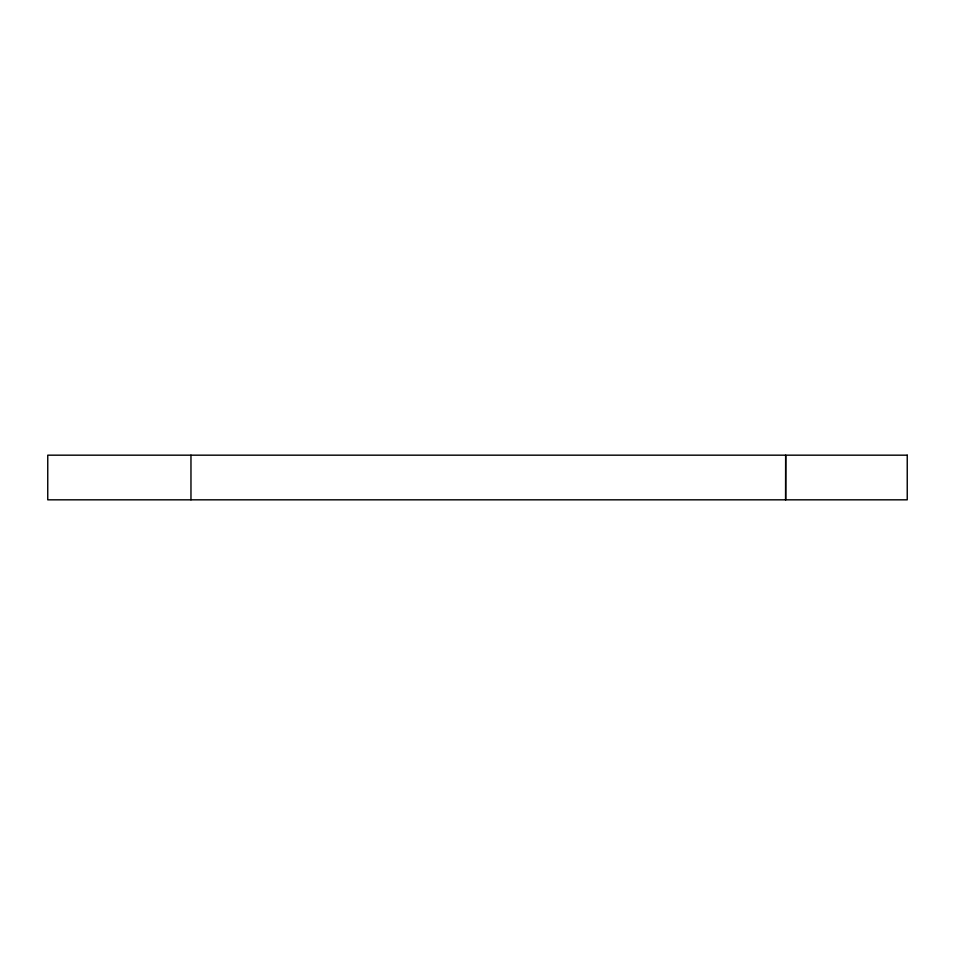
<?xml version="1.0" encoding="UTF-8"?>
<svg xmlns="http://www.w3.org/2000/svg" width="955" height="955" viewBox="0 0 955 955"><rect width="100%" height="100%" fill="white"/><g stroke="black" fill="none" stroke-linecap="round" stroke-linejoin="round"><path stroke-width="1.43" d="M190.964 455.177L190.964 499.823M907.238 455.177L47.762 455.177L47.75 499.823L907.238 499.823L907.238 455.177M785.69 499.823L785.678 455.177L785.583 499.823"/></g></svg>
